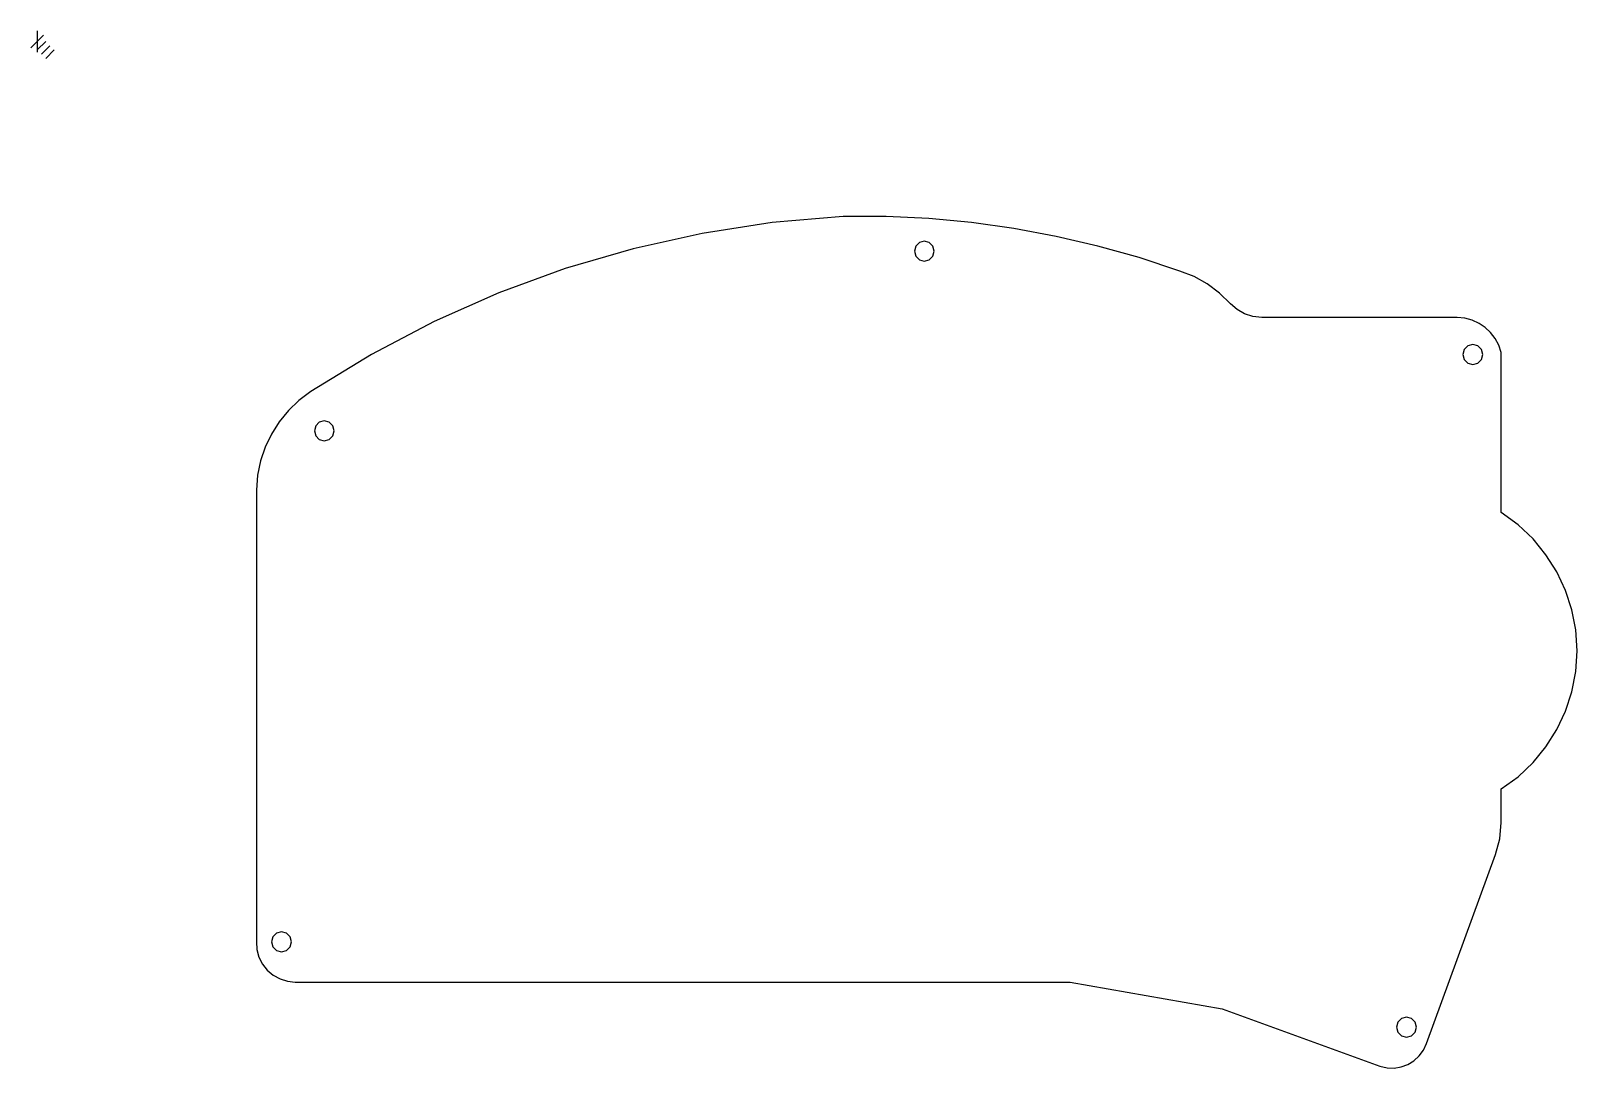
# Model space of a CAD drawing. Extents: x -1 to 193, y 169 to 298.
import ezdxf

# ---------------------------------------------------------------- set-up
doc = ezdxf.new("R2010")
doc.units = 0

msp = doc.modelspace()

# ---------------------------------------------------------------- linework, layer by layer
at = {"layer": 'Layer 1'}
for p, q in [((0, 298.323), (0, 295.677)), ((0.793749, 297.794), (-0.793749, 296.206)), ((1.05833, 297), (0, 295.94167)), ((1.5875, 296.471), (0.52917, 295.41267)), ((2.11666, 295.942), (1.05833, 294.88367)), ((100.89633, 275.10982), (92.023482, 274.340557)), ((106.271006, 275.091741), (100.89633, 275.10982)), ((111.631248, 274.832), (106.271006, 275.091741)), ((83.249918, 272.990135), (74.603257, 271.067635)), ((92.023482, 274.340557), (83.249918, 272.990135)), ((116.969008, 274.331904), (111.631248, 274.832)), ((122.27624, 273.592758), (116.969008, 274.331904)), ((127.544895, 272.615868), (122.27624, 273.592758)), ((74.603257, 271.067635), (66.111117, 268.582139)), ((109.974468, 271.394), (109.807, 270.769)), ((110.432, 271.851532), (109.974468, 271.394)), ((111.057, 272.019), (110.432, 271.851532)), ((111.682, 271.851532), (111.057, 272.019)), ((112.139532, 271.394), (111.682, 271.851532)), ((112.307, 270.769), (112.139532, 271.394)), ((132.766926, 271.402539), (127.544895, 272.615868)), ((137.934287, 269.954078), (132.766926, 271.402539)), ((109.807, 270.769), (109.974468, 270.144)), ((109.807, 270.769), (109.807, 270.769)), ((109.974468, 270.144), (110.432, 269.686468)), ((110.432, 269.686468), (111.057, 269.519)), ((111.057, 269.519), (111.682, 269.686468)), ((111.682, 269.686468), (112.139532, 270.144)), ((112.139532, 270.144), (112.307, 270.769)), ((143.03893, 268.27179), (137.934287, 269.954078)), ((66.111117, 268.582139), (57.801115, 265.542728)), ((144.819623, 267.576768), (143.03893, 268.27179)), ((146.484794, 266.655281), (144.819623, 267.576768)), ((57.801115, 265.542728), (49.700872, 261.958483)), ((148.01305, 265.521102), (146.484794, 266.655281)), ((149.383, 264.188), (148.01305, 265.521102)), ((149.38303, 264.18854), (149.383, 264.188)), ((150.2091, 263.455554), (149.38303, 264.18854)), ((151.158472, 262.914246), (150.2091, 263.455554)), ((49.700872, 261.958483), (41.838004, 257.838487)), ((152.198616, 262.57895), (151.158472, 262.914246)), ((153.297, 262.464), (152.198616, 262.57895)), ((177.781628, 262.463506), (153.297, 262.464)), ((178.743489, 262.3682), (177.781628, 262.463506)), ((179.656966, 262.119799), (178.743489, 262.3682)), ((180.507059, 261.730246), (179.656966, 262.119799)), ((181.278767, 261.211488), (180.507059, 261.730246)), ((181.957091, 260.575469), (181.278767, 261.211488)), ((182.527033, 259.834136), (181.957091, 260.575469)), ((182.973591, 258.999433), (182.527033, 259.834136)), ((41.838004, 257.838487), (34.24013, 253.19182)), ((178.662468, 258.464), (178.495, 257.839)), ((178.495, 257.839), (178.662468, 257.214)), ((178.495, 257.839), (178.495, 257.839)), ((179.12, 258.921532), (178.662468, 258.464)), ((179.745, 259.089), (179.12, 258.921532)), ((180.37, 258.921532), (179.745, 259.089)), ((180.827532, 258.464), (180.37, 258.921532)), ((180.995, 257.839), (180.827532, 258.464)), ((180.827532, 257.214), (180.995, 257.839)), ((183.281768, 258.083306), (182.973591, 258.999433)), ((183.282561, 238.052706), (183.281768, 258.083306)), ((178.662468, 257.214), (179.12, 256.756468)), ((179.12, 256.756468), (179.745, 256.589)), ((179.745, 256.589), (180.37, 256.756468)), ((180.37, 256.756468), (180.827532, 257.214)), ((32.758287, 252.081084), (31.437281, 250.812614)), ((34.24013, 253.19182), (32.758287, 252.081084)), ((31.437281, 250.812614), (30.286828, 249.403991)), ((29.316642, 247.872796), (28.536441, 246.23661)), ((30.286828, 249.403991), (29.316642, 247.872796)), ((34.855968, 248.907), (34.6885, 248.282)), ((34.6885, 248.282), (34.855968, 247.657)), ((34.6885, 248.282), (34.6885, 248.282)), ((35.3135, 249.364532), (34.855968, 248.907)), ((35.9385, 249.532), (35.3135, 249.364532)), ((36.5635, 249.364532), (35.9385, 249.532)), ((37.021032, 248.907), (36.5635, 249.364532)), ((37.1885, 248.282), (37.021032, 248.907)), ((37.021032, 247.657), (37.1885, 248.282)), ((28.536441, 246.23661), (27.955939, 244.513015)), ((34.855968, 247.657), (35.3135, 247.199468)), ((35.3135, 247.199468), (35.9385, 247.032)), ((35.9385, 247.032), (36.5635, 247.199468)), ((36.5635, 247.199468), (37.021032, 247.657)), ((27.955939, 244.513015), (27.584854, 242.719591)), ((27.584854, 242.719591), (27.4329, 240.87392)), ((27.4329, 240.87392), (27.429011, 184.33372)), ((185.388512, 236.516751), (183.282561, 238.052706)), ((187.261165, 234.748629), (185.388512, 236.516751)), ((188.885885, 232.775), (187.261165, 234.748629)), ((190.248035, 230.62252), (188.885885, 232.775)), ((191.33298, 228.317847), (190.248035, 230.62252)), ((192.126084, 225.887639), (191.33298, 228.317847)), ((192.612711, 223.358553), (192.126084, 225.887639)), ((192.778227, 220.757247), (192.612711, 223.358553)), ((192.612871, 218.15593), (192.778227, 220.757247)), ((192.126398, 215.626815), (192.612871, 218.15593)), ((191.333442, 213.196558), (192.126398, 215.626815)), ((190.248638, 210.891818), (191.333442, 213.196558)), ((188.88662, 208.739255), (190.248638, 210.891818)), ((187.262021, 206.765526), (188.88662, 208.739255)), ((185.389477, 204.99729), (187.262021, 206.765526)), ((183.28362, 203.461206), (185.389477, 204.99729)), ((183.283763, 199.273826), (183.28362, 203.461206)), ((183.104012, 197.233077), (183.283763, 199.273826)), ((182.570161, 195.255206), (183.104012, 197.233077)), ((173.939351, 171.610906), (182.570161, 195.255206)), ((27.429011, 184.33372), (27.496564, 183.356024)), ((29.500068, 184.959), (29.3326, 184.334)), ((29.3326, 184.334), (29.500068, 183.709)), ((29.3326, 184.334), (29.3326, 184.334)), ((29.9576, 185.416532), (29.500068, 184.959)), ((30.5826, 185.584), (29.9576, 185.416532)), ((31.2076, 185.416532), (30.5826, 185.584)), ((31.665132, 184.959), (31.2076, 185.416532)), ((31.8326, 184.334), (31.665132, 184.959)), ((31.665132, 183.709), (31.8326, 184.334)), ((27.496564, 183.356024), (27.754789, 182.420536)), ((27.754789, 182.420536), (28.193082, 181.554675)), ((29.500068, 183.709), (29.9576, 183.251468)), ((29.9576, 183.251468), (30.5826, 183.084)), ((30.5826, 183.084), (31.2076, 183.251468)), ((31.2076, 183.251468), (31.665132, 183.709)), ((28.193082, 181.554675), (28.800843, 180.785858)), ((28.800843, 180.785858), (29.55001, 180.154033)), ((29.55001, 180.154033), (30.401544, 179.688515)), ((30.401544, 179.688515), (31.328377, 179.400769)), ((31.328377, 179.400769), (32.303441, 179.30226)), ((32.303441, 179.30226), (129.303341, 179.295566)), ((129.303341, 179.295566), (148.344141, 175.937616)), ((148.344141, 175.937616), (168.076941, 168.753246)), ((170.345468, 174.29), (170.178, 173.665)), ((170.803, 174.747532), (170.345468, 174.29)), ((171.428, 174.915), (170.803, 174.747532)), ((172.053, 174.747532), (171.428, 174.915)), ((172.510532, 174.29), (172.053, 174.747532)), ((172.678, 173.665), (172.510532, 174.29)), ((170.178, 173.665), (170.345468, 173.04)), ((170.178, 173.665), (170.178, 173.665)), ((170.345468, 173.04), (170.803, 172.582468)), ((170.803, 172.582468), (171.428, 172.415)), ((171.428, 172.415), (172.053, 172.582468)), ((172.053, 172.582468), (172.510532, 173.04)), ((172.510532, 173.04), (172.678, 173.665)), ((172.995801, 170.05283), (173.537193, 170.774292)), ((173.537193, 170.774292), (173.939351, 171.610906)), ((168.076941, 168.753246), (168.983705, 168.554672)), ((168.983705, 168.554672), (169.885532, 168.536714)), ((169.885532, 168.536714), (170.760038, 168.688462)), ((170.760038, 168.688462), (171.58484, 168.999004)), ((171.58484, 168.999004), (172.337555, 169.45743)), ((172.337555, 169.45743), (172.995801, 170.05283))]:
    msp.add_line(p, q, dxfattribs=at)

doc.saveas('drawing.dxf')
